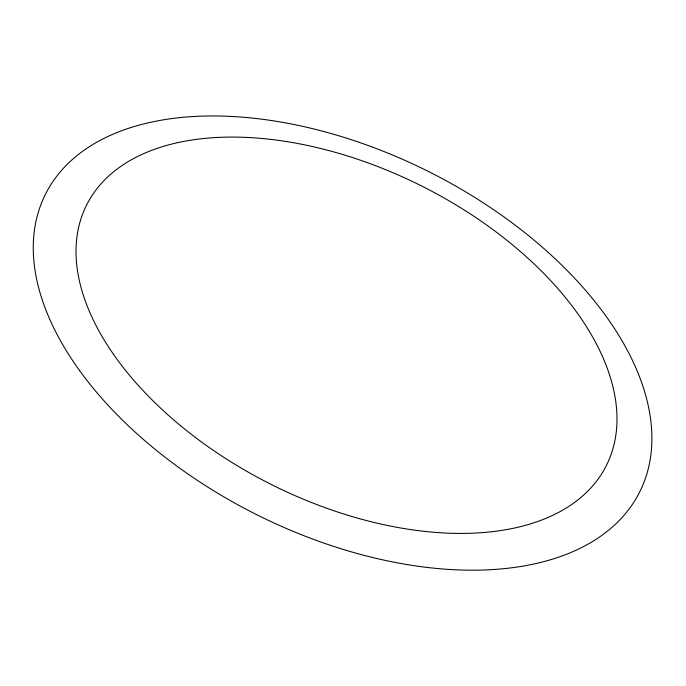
<?xml version="1.0" encoding="UTF-8"?>
<svg xmlns="http://www.w3.org/2000/svg" width="686" height="686" viewBox="0 0 686 686"><rect width="100%" height="100%" fill="white"/><g stroke="black" fill="none" stroke-linecap="round" stroke-linejoin="round"><path stroke-width="1.03" d="M79.722 370.766A332.324 191.883 26.6 0 0 615.205 524.456A332.324 191.883 26.6 0 0 332.813 134.019A332.324 191.883 26.6 0 0 79.722 370.766M113.482 354.293A290.692 167.101 26.6 0 0 581.951 496.553A290.692 167.101 26.6 0 0 344.072 154.916A290.692 167.101 26.6 0 0 113.482 354.293"/></g></svg>
